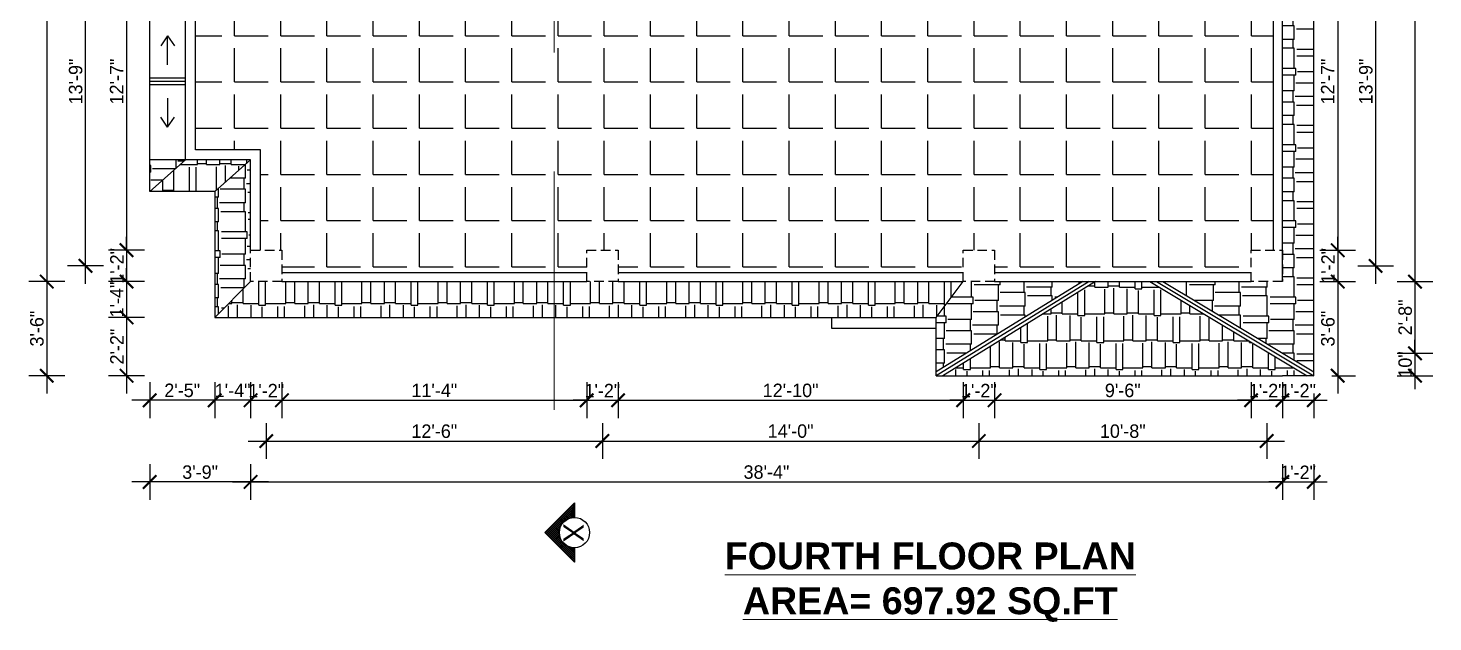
# Model space of a CAD drawing. Header units: inches. Extents: x 1397 to 20304, y -27267 to -746.
# Drawn here: x 9911 to 10538, y -21773 to -21508 of the extents above; entities that cross this region are included whole.
import ezdxf

# ---------------------------------------------------------------- set-up
doc = ezdxf.new("R2010")
doc.units = ezdxf.units.IN
doc.header["$LTSCALE"] = 17
doc.header["$MEASUREMENT"] = 0
doc.linetypes.add('21_FP_00$0$HIDDEN', pattern=[0.375, 0.25, -0.125])
doc.linetypes.add('PHANTOM2', pattern=[1.25, 0.625, -0.125, 0.125, -0.125, 0.125, -0.125])
for name, color, linetype, lineweight in [('25 BOT BAR', 12, 'Continuous', 25), ('aa_section_line', 2, 'PHANTOM2', 13), ('DOOR & WIN', 1, 'Continuous', 25), ('OUTLINE', 1, 'Continuous', 25), ('TEXT', 231, 'Continuous', 20)]:
    doc.layers.add(name, color=color, linetype=linetype, lineweight=lineweight)
doc.layers.add('A-Sect-Iden', color=111, linetype='Continuous')
doc.styles.add('ARCHITECTURE', font='stylu.ttf')
doc.styles.add('HEADING', font='swissel.ttf')
doc.dimstyles.new('8 SCALE', dxfattribs={"dimscale": 0, "dimtxt": 6, "dimasz": 6, "dimexe": 8, "dimexo": 8, "dimgap": 1.25, "dimtad": 1, "dimdec": 0, "dimzin": 3, "dimdsep": 46, "dimlunit": 4, "dimtxsty": 'ARCHITECTURE', "dimblk": 'ARCHTICK', "dimcen": 8, "dimdle": 8, "dimclrd": 5, "dimclre": 5, "dimclrt": 7, "dimadec": 0, "dimazin": 0, "dimtfac": 0.75, "dimtdec": 0, "dimtix": 1, "dimtmove": 2, "dimatfit": 3, "dimldrblk": 'ARCHTICK', "dimfxl": 8, "dimfxlon": 1, "dimtolj": 1, "dimtzin": 0, "dimlwd": -1, "dimlwe": -1, "dimarcsym": 0})
pattern_1 = [(0, (0, -2767.398), (25.5, 12), [6, -5, 7, -3, 9, -4]), (0, (6, -2766.898), (25.5, 12), [5, -19, 4, -6]), (0, (18, -2768.148), (25.5, 12), [3, -31]), (90, (0, -2767.398), (-8.5, 12), [11.5, -36.5]), (90, (6, -2767.398), (-8.5, 12), [11.25, -36.75]), (90, (11, -2767.398), (-8.5, 12), [10.5, -37.5]), (90, (18, -2768.148), (-8.5, 12), [11.5, -36.5]), (90, (21, -2768.148), (-8.5, 12), [11.5, -36.5]), (90, (30, -2767.398), (-8.5, 12), [11, -37])]

# ---------------------------------------------------------------- blocks, each defined once
blk = doc.blocks.new('_ArchTick')
at = {"color": 0, "linetype": 'ByBlock', "const_width": 0.15}
blk.add_lwpolyline([(-0.5, -0.5), (0.5, 0.5)], dxfattribs=at)
blk = doc.blocks.new('*D3582')
at = {"layer": '25 BOT BAR', "color": 5, "transparency": 16777216}
for p, q in [((9954.97, -21449.04), (9954.97, -21615.56)), ((9962.97, -21457.04), (9946.97, -21457.04)), ((9962.97, -21607.56), (9946.97, -21607.56))]:
    blk.add_line(p, q, dxfattribs=at)
at = {"layer": 'Defpoints', "color": 0, "transparency": 16777216}
for p in [(10010.29, -21457.04), (9954.97, -21607.56), (10010.29, -21607.56)]:
    blk.add_point(p, dxfattribs=at)
at = {"layer": '25 BOT BAR', "color": 5, "transparency": 16777216, "xscale": 6, "yscale": 6, "zscale": 6}
for p, rotation in [((9954.97, -21457.04), 90), ((9954.97, -21607.56), 270)]:
    blk.add_blockref('_ArchTick', p, dxfattribs=dict(at, rotation=rotation))
at = {"layer": '25 BOT BAR', "color": 7, "transparency": 16777216, "insert": (9950.51, -21532.3), "char_height": 6, "attachment_point": 5, "rotation": 90, "style": 'ARCHITECTURE'}
blk.add_mtext('\\A1;12\'-7"', dxfattribs=at)
blk = doc.blocks.new('*D3583')
at = {"layer": '25 BOT BAR', "color": 5, "transparency": 16777216}
for p, q in [((9954.97, -21607.56), (9954.97, -21601.56)), ((9962.97, -21607.56), (9946.97, -21607.56)), ((9954.97, -21607.56), (9954.97, -21621.56)), ((9962.97, -21621.56), (9946.97, -21621.56)), ((9954.97, -21621.56), (9954.97, -21627.56))]:
    blk.add_line(p, q, dxfattribs=at)
at = {"layer": 'Defpoints', "color": 0, "transparency": 16777216}
for p in [(10010.29, -21607.56), (9954.97, -21621.56), (10010.29, -21621.56)]:
    blk.add_point(p, dxfattribs=at)
at = {"layer": '25 BOT BAR', "color": 5, "transparency": 16777216, "xscale": 6, "yscale": 6, "zscale": 6}
for p, rotation in [((9954.97, -21607.56), 270), ((9954.97, -21621.56), 90)]:
    blk.add_blockref('_ArchTick', p, dxfattribs=dict(at, rotation=rotation))
at = {"layer": '25 BOT BAR', "color": 7, "transparency": 16777216, "insert": (9950.66, -21614.56), "char_height": 6, "attachment_point": 5, "rotation": 90, "style": 'ARCHITECTURE'}
blk.add_mtext('\\A1;1\'-2"', dxfattribs=at)
blk = doc.blocks.new('*D3584')
at = {"layer": '25 BOT BAR', "color": 5, "transparency": 16777216}
for p, q in [((9936.63, -21622.56), (9936.63, -21442.04)), ((9944.63, -21450.04), (9928.63, -21450.04)), ((9944.63, -21614.56), (9928.63, -21614.56))]:
    blk.add_line(p, q, dxfattribs=at)
at = {"layer": 'Defpoints', "color": 0, "transparency": 16777216}
for p in [(9936.63, -21450.04), (10017.29, -21450.04), (10017.29, -21614.56)]:
    blk.add_point(p, dxfattribs=at)
at = {"layer": '25 BOT BAR', "color": 5, "transparency": 16777216, "xscale": 6, "yscale": 6, "zscale": 6}
for p, rotation in [((9936.63, -21450.04), 90), ((9936.63, -21614.56), 270)]:
    blk.add_blockref('_ArchTick', p, dxfattribs=dict(at, rotation=rotation))
at = {"layer": '25 BOT BAR', "color": 7, "transparency": 16777216, "insert": (9932.27, -21532.3), "char_height": 6, "attachment_point": 5, "rotation": 90, "style": 'ARCHITECTURE'}
blk.add_mtext('\\A1;13\'-9"', dxfattribs=at)
blk = doc.blocks.new('*D3587')
at = {"layer": '25 BOT BAR', "color": 5, "transparency": 16777216}
for p, q in [((9919.35, -21153.56), (9919.35, -21629.56)), ((9927.35, -21161.56), (9911.35, -21161.56)), ((9927.35, -21621.56), (9911.35, -21621.56))]:
    blk.add_line(p, q, dxfattribs=at)
at = {"layer": 'Defpoints', "color": 0, "transparency": 16777216}
for p in [(10010.29, -21161.56), (9919.35, -21621.56), (10010.29, -21621.56)]:
    blk.add_point(p, dxfattribs=at)
at = {"layer": '25 BOT BAR', "color": 5, "transparency": 16777216, "xscale": 6, "yscale": 6, "zscale": 6}
for p, rotation in [((9919.35, -21161.56), 90), ((9919.35, -21621.56), 270)]:
    blk.add_blockref('_ArchTick', p, dxfattribs=dict(at, rotation=rotation))
at = {"layer": '25 BOT BAR', "color": 7, "transparency": 16777216, "insert": (9914.97, -21391.56), "char_height": 6, "attachment_point": 5, "rotation": 90, "style": 'ARCHITECTURE'}
blk.add_mtext('\\A1;38\'-4"', dxfattribs=at)
blk = doc.blocks.new('*D3588')
at = {"layer": '25 BOT BAR', "color": 5, "transparency": 16777216}
for p, q in [((10010.29, -21666.51), (10010.29, -21682.51)), ((10024.29, -21666.51), (10024.29, -21682.51)), ((10010.29, -21674.51), (10004.29, -21674.51)), ((10010.29, -21674.51), (10024.29, -21674.51)), ((10024.29, -21674.51), (10030.29, -21674.51))]:
    blk.add_line(p, q, dxfattribs=at)
at = {"layer": 'Defpoints', "color": 0, "transparency": 16777216}
for p in [(10010.29, -21621.56), (10024.29, -21621.56), (10024.29, -21674.51)]:
    blk.add_point(p, dxfattribs=at)
at = {"layer": '25 BOT BAR', "color": 5, "transparency": 16777216, "xscale": 6, "yscale": 6, "zscale": 6}
blk.add_blockref('_ArchTick', (10010.29, -21674.51), dxfattribs=at)
at = {"layer": '25 BOT BAR', "color": 5, "transparency": 16777216, "xscale": 6, "yscale": 6, "zscale": 6, "rotation": 180}
blk.add_blockref('_ArchTick', (10024.29, -21674.51), dxfattribs=at)
at = {"layer": '25 BOT BAR', "color": 7, "transparency": 16777216, "insert": (10017.29, -21670.2), "char_height": 6, "attachment_point": 5, "style": 'ARCHITECTURE'}
blk.add_mtext('\\A1;1\'-2"', dxfattribs=at)
blk = doc.blocks.new('*D3589')
at = {"layer": '25 BOT BAR', "color": 5, "transparency": 16777216}
for p, q in [((10024.29, -21666.51), (10024.29, -21682.51)), ((10160.29, -21666.51), (10160.29, -21682.51)), ((10016.29, -21674.51), (10168.29, -21674.51))]:
    blk.add_line(p, q, dxfattribs=at)
at = {"layer": 'Defpoints', "color": 0, "transparency": 16777216}
for p in [(10024.29, -21621.56), (10160.29, -21621.56), (10160.29, -21674.51)]:
    blk.add_point(p, dxfattribs=at)
at = {"layer": '25 BOT BAR', "color": 5, "transparency": 16777216, "xscale": 6, "yscale": 6, "zscale": 6, "rotation": 180}
blk.add_blockref('_ArchTick', (10024.29, -21674.51), dxfattribs=at)
at = {"layer": '25 BOT BAR', "color": 5, "transparency": 16777216, "xscale": 6, "yscale": 6, "zscale": 6}
blk.add_blockref('_ArchTick', (10160.29, -21674.51), dxfattribs=at)
at = {"layer": '25 BOT BAR', "color": 7, "transparency": 16777216, "insert": (10092.29, -21670.13), "char_height": 6, "attachment_point": 5, "style": 'ARCHITECTURE'}
blk.add_mtext('\\A1;11\'-4"', dxfattribs=at)
blk = doc.blocks.new('*D3590')
at = {"layer": '25 BOT BAR', "color": 5, "transparency": 16777216}
for p, q in [((10160.29, -21666.51), (10160.29, -21682.51)), ((10174.29, -21666.51), (10174.29, -21682.51)), ((10160.29, -21674.51), (10154.29, -21674.51)), ((10160.29, -21674.51), (10174.29, -21674.51)), ((10174.29, -21674.51), (10180.29, -21674.51))]:
    blk.add_line(p, q, dxfattribs=at)
at = {"layer": 'Defpoints', "color": 0, "transparency": 16777216}
for p in [(10160.29, -21621.56), (10174.29, -21621.56), (10174.29, -21674.51)]:
    blk.add_point(p, dxfattribs=at)
at = {"layer": '25 BOT BAR', "color": 5, "transparency": 16777216, "xscale": 6, "yscale": 6, "zscale": 6}
blk.add_blockref('_ArchTick', (10160.29, -21674.51), dxfattribs=at)
at = {"layer": '25 BOT BAR', "color": 5, "transparency": 16777216, "xscale": 6, "yscale": 6, "zscale": 6, "rotation": 180}
blk.add_blockref('_ArchTick', (10174.29, -21674.51), dxfattribs=at)
at = {"layer": '25 BOT BAR', "color": 7, "transparency": 16777216, "insert": (10167.29, -21670.2), "char_height": 6, "attachment_point": 5, "style": 'ARCHITECTURE'}
blk.add_mtext('\\A1;1\'-2"', dxfattribs=at)
blk = doc.blocks.new('*D3591')
at = {"layer": '25 BOT BAR', "color": 5, "transparency": 16777216}
for p, q in [((10174.29, -21666.51), (10174.29, -21682.51)), ((10328.29, -21666.51), (10328.29, -21682.51)), ((10166.29, -21674.51), (10336.29, -21674.51))]:
    blk.add_line(p, q, dxfattribs=at)
at = {"layer": 'Defpoints', "color": 0, "transparency": 16777216}
for p in [(10174.29, -21621.56), (10328.29, -21621.56), (10328.29, -21674.51)]:
    blk.add_point(p, dxfattribs=at)
at = {"layer": '25 BOT BAR', "color": 5, "transparency": 16777216, "xscale": 6, "yscale": 6, "zscale": 6, "rotation": 180}
blk.add_blockref('_ArchTick', (10174.29, -21674.51), dxfattribs=at)
at = {"layer": '25 BOT BAR', "color": 5, "transparency": 16777216, "xscale": 6, "yscale": 6, "zscale": 6}
blk.add_blockref('_ArchTick', (10328.29, -21674.51), dxfattribs=at)
at = {"layer": '25 BOT BAR', "color": 7, "transparency": 16777216, "insert": (10251.29, -21670.15), "char_height": 6, "attachment_point": 5, "style": 'ARCHITECTURE'}
blk.add_mtext('\\A1;12\'-10"', dxfattribs=at)
blk = doc.blocks.new('*D3592')
at = {"layer": '25 BOT BAR', "color": 5, "transparency": 16777216}
for p, q in [((10328.29, -21666.51), (10328.29, -21682.51)), ((10342.29, -21666.51), (10342.29, -21682.51)), ((10328.29, -21674.51), (10322.29, -21674.51)), ((10328.29, -21674.51), (10342.29, -21674.51)), ((10342.29, -21674.51), (10348.29, -21674.51))]:
    blk.add_line(p, q, dxfattribs=at)
at = {"layer": 'Defpoints', "color": 0, "transparency": 16777216}
for p in [(10328.29, -21621.56), (10342.29, -21621.56), (10342.29, -21674.51)]:
    blk.add_point(p, dxfattribs=at)
at = {"layer": '25 BOT BAR', "color": 5, "transparency": 16777216, "xscale": 6, "yscale": 6, "zscale": 6}
blk.add_blockref('_ArchTick', (10328.29, -21674.51), dxfattribs=at)
at = {"layer": '25 BOT BAR', "color": 5, "transparency": 16777216, "xscale": 6, "yscale": 6, "zscale": 6, "rotation": 180}
blk.add_blockref('_ArchTick', (10342.29, -21674.51), dxfattribs=at)
at = {"layer": '25 BOT BAR', "color": 7, "transparency": 16777216, "insert": (10335.29, -21670.2), "char_height": 6, "attachment_point": 5, "style": 'ARCHITECTURE'}
blk.add_mtext('\\A1;1\'-2"', dxfattribs=at)
blk = doc.blocks.new('*D3593')
at = {"layer": '25 BOT BAR', "color": 5, "transparency": 16777216}
for p, q in [((10342.29, -21666.51), (10342.29, -21682.51)), ((10456.75, -21666.51), (10456.75, -21682.51)), ((10334.29, -21674.51), (10464.75, -21674.51))]:
    blk.add_line(p, q, dxfattribs=at)
at = {"layer": 'Defpoints', "color": 0, "transparency": 16777216}
for p in [(10342.29, -21621.56), (10456.75, -21621.56), (10456.75, -21674.51)]:
    blk.add_point(p, dxfattribs=at)
at = {"layer": '25 BOT BAR', "color": 5, "transparency": 16777216, "xscale": 6, "yscale": 6, "zscale": 6, "rotation": 180}
blk.add_blockref('_ArchTick', (10342.29, -21674.51), dxfattribs=at)
at = {"layer": '25 BOT BAR', "color": 5, "transparency": 16777216, "xscale": 6, "yscale": 6, "zscale": 6}
blk.add_blockref('_ArchTick', (10456.75, -21674.51), dxfattribs=at)
at = {"layer": '25 BOT BAR', "color": 7, "transparency": 16777216, "insert": (10399.52, -21670.15), "char_height": 6, "attachment_point": 5, "style": 'ARCHITECTURE'}
blk.add_mtext('\\A1;9\'-6"', dxfattribs=at)
blk = doc.blocks.new('*D3594')
at = {"layer": '25 BOT BAR', "color": 5, "transparency": 16777216}
for p, q in [((10456.75, -21666.51), (10456.75, -21682.51)), ((10470.75, -21666.51), (10470.75, -21682.51)), ((10456.75, -21674.51), (10450.75, -21674.51)), ((10456.75, -21674.51), (10470.75, -21674.51)), ((10470.75, -21674.51), (10476.75, -21674.51))]:
    blk.add_line(p, q, dxfattribs=at)
at = {"layer": 'Defpoints', "color": 0, "transparency": 16777216}
for p in [(10456.75, -21621.56), (10470.75, -21621.56), (10470.75, -21674.51)]:
    blk.add_point(p, dxfattribs=at)
at = {"layer": '25 BOT BAR', "color": 5, "transparency": 16777216, "xscale": 6, "yscale": 6, "zscale": 6}
blk.add_blockref('_ArchTick', (10456.75, -21674.51), dxfattribs=at)
at = {"layer": '25 BOT BAR', "color": 5, "transparency": 16777216, "xscale": 6, "yscale": 6, "zscale": 6, "rotation": 180}
blk.add_blockref('_ArchTick', (10470.75, -21674.51), dxfattribs=at)
at = {"layer": '25 BOT BAR', "color": 7, "transparency": 16777216, "insert": (10463.75, -21670.2), "char_height": 6, "attachment_point": 5, "style": 'ARCHITECTURE'}
blk.add_mtext('\\A1;1\'-2"', dxfattribs=at)
blk = doc.blocks.new('*D3595')
at = {"layer": '25 BOT BAR', "color": 5, "transparency": 16777216}
for p, q in [((10017.29, -21684.71), (10017.29, -21700.71)), ((10167.29, -21684.71), (10167.29, -21700.71)), ((10009.29, -21692.71), (10175.29, -21692.71))]:
    blk.add_line(p, q, dxfattribs=at)
at = {"layer": 'Defpoints', "color": 0, "transparency": 16777216}
for p in [(10017.29, -21614.56), (10167.29, -21614.56), (10167.29, -21692.71)]:
    blk.add_point(p, dxfattribs=at)
at = {"layer": '25 BOT BAR', "color": 5, "transparency": 16777216, "xscale": 6, "yscale": 6, "zscale": 6, "rotation": 180}
blk.add_blockref('_ArchTick', (10017.29, -21692.71), dxfattribs=at)
at = {"layer": '25 BOT BAR', "color": 5, "transparency": 16777216, "xscale": 6, "yscale": 6, "zscale": 6}
blk.add_blockref('_ArchTick', (10167.29, -21692.71), dxfattribs=at)
at = {"layer": '25 BOT BAR', "color": 7, "transparency": 16777216, "insert": (10092.29, -21688.35), "char_height": 6, "attachment_point": 5, "style": 'ARCHITECTURE'}
blk.add_mtext('\\A1;12\'-6"', dxfattribs=at)
blk = doc.blocks.new('*D3596')
at = {"layer": '25 BOT BAR', "color": 5, "transparency": 16777216}
for p, q in [((10167.29, -21684.71), (10167.29, -21700.71)), ((10335.29, -21684.71), (10335.29, -21700.71)), ((10159.29, -21692.71), (10343.29, -21692.71))]:
    blk.add_line(p, q, dxfattribs=at)
at = {"layer": 'Defpoints', "color": 0, "transparency": 16777216}
for p in [(10167.29, -21614.56), (10335.29, -21614.56), (10335.29, -21692.71)]:
    blk.add_point(p, dxfattribs=at)
at = {"layer": '25 BOT BAR', "color": 5, "transparency": 16777216, "xscale": 6, "yscale": 6, "zscale": 6, "rotation": 180}
blk.add_blockref('_ArchTick', (10167.29, -21692.71), dxfattribs=at)
at = {"layer": '25 BOT BAR', "color": 5, "transparency": 16777216, "xscale": 6, "yscale": 6, "zscale": 6}
blk.add_blockref('_ArchTick', (10335.29, -21692.71), dxfattribs=at)
at = {"layer": '25 BOT BAR', "color": 7, "transparency": 16777216, "insert": (10251.29, -21688.3), "char_height": 6, "attachment_point": 5, "style": 'ARCHITECTURE'}
blk.add_mtext('\\A1;14\'-0"', dxfattribs=at)
blk = doc.blocks.new('*D3597')
at = {"layer": '25 BOT BAR', "color": 5, "transparency": 16777216}
for p, q in [((10335.29, -21684.71), (10335.29, -21700.71)), ((10463.75, -21684.71), (10463.75, -21700.71)), ((10327.29, -21692.71), (10471.75, -21692.71))]:
    blk.add_line(p, q, dxfattribs=at)
at = {"layer": 'Defpoints', "color": 0, "transparency": 16777216}
for p in [(10335.29, -21614.56), (10463.75, -21614.56), (10463.75, -21692.71)]:
    blk.add_point(p, dxfattribs=at)
at = {"layer": '25 BOT BAR', "color": 5, "transparency": 16777216, "xscale": 6, "yscale": 6, "zscale": 6, "rotation": 180}
blk.add_blockref('_ArchTick', (10335.29, -21692.71), dxfattribs=at)
at = {"layer": '25 BOT BAR', "color": 5, "transparency": 16777216, "xscale": 6, "yscale": 6, "zscale": 6}
blk.add_blockref('_ArchTick', (10463.75, -21692.71), dxfattribs=at)
at = {"layer": '25 BOT BAR', "color": 7, "transparency": 16777216, "insert": (10399.52, -21688.33), "char_height": 6, "attachment_point": 5, "style": 'ARCHITECTURE'}
blk.add_mtext('\\A1;10\'-8"', dxfattribs=at)
blk = doc.blocks.new('*D3598')
at = {"layer": '25 BOT BAR', "color": 5, "transparency": 16777216}
for p, q in [((10010.29, -21702.97), (10010.29, -21718.97)), ((10470.75, -21702.97), (10470.75, -21718.97)), ((10002.29, -21710.97), (10478.75, -21710.97))]:
    blk.add_line(p, q, dxfattribs=at)
at = {"layer": 'Defpoints', "color": 0, "transparency": 16777216}
for p in [(10010.29, -21621.56), (10470.75, -21621.56), (10470.75, -21710.97)]:
    blk.add_point(p, dxfattribs=at)
at = {"layer": '25 BOT BAR', "color": 5, "transparency": 16777216, "xscale": 6, "yscale": 6, "zscale": 6, "rotation": 180}
blk.add_blockref('_ArchTick', (10010.29, -21710.97), dxfattribs=at)
at = {"layer": '25 BOT BAR', "color": 5, "transparency": 16777216, "xscale": 6, "yscale": 6, "zscale": 6}
blk.add_blockref('_ArchTick', (10470.75, -21710.97), dxfattribs=at)
at = {"layer": '25 BOT BAR', "color": 7, "transparency": 16777216, "insert": (10240.52, -21706.59), "char_height": 6, "attachment_point": 5, "style": 'ARCHITECTURE'}
blk.add_mtext('\\A1;38\'-4"', dxfattribs=at)
blk = doc.blocks.new('*D3564')
at = {"layer": '25 BOT BAR', "color": 5, "transparency": 16777216}
for p, q in [((10495.43, -21449.04), (10495.43, -21615.56)), ((10487.43, -21457.04), (10503.43, -21457.04)), ((10487.43, -21607.56), (10503.43, -21607.56))]:
    blk.add_line(p, q, dxfattribs=at)
at = {"layer": 'Defpoints', "color": 0, "transparency": 16777216}
for p in [(10470.75, -21457.04), (10470.75, -21607.56), (10495.43, -21607.56)]:
    blk.add_point(p, dxfattribs=at)
at = {"layer": '25 BOT BAR', "color": 5, "transparency": 16777216, "xscale": 6, "yscale": 6, "zscale": 6}
for p, rotation in [((10495.43, -21457.04), 90), ((10495.43, -21607.56), 270)]:
    blk.add_blockref('_ArchTick', p, dxfattribs=dict(at, rotation=rotation))
at = {"layer": '25 BOT BAR', "color": 7, "transparency": 16777216, "insert": (10490.97, -21532.3), "char_height": 6, "attachment_point": 5, "rotation": 90, "style": 'ARCHITECTURE'}
blk.add_mtext('\\A1;12\'-7"', dxfattribs=at)
blk = doc.blocks.new('*D3565')
at = {"layer": '25 BOT BAR', "color": 5, "transparency": 16777216}
for p, q in [((10495.43, -21607.56), (10495.43, -21601.56)), ((10487.43, -21607.56), (10503.43, -21607.56)), ((10495.43, -21607.56), (10495.43, -21621.56)), ((10487.43, -21621.56), (10503.43, -21621.56)), ((10495.43, -21621.56), (10495.43, -21627.56))]:
    blk.add_line(p, q, dxfattribs=at)
at = {"layer": 'Defpoints', "color": 0, "transparency": 16777216}
for p in [(10470.75, -21607.56), (10470.75, -21621.56), (10495.43, -21621.56)]:
    blk.add_point(p, dxfattribs=at)
at = {"layer": '25 BOT BAR', "color": 5, "transparency": 16777216, "xscale": 6, "yscale": 6, "zscale": 6}
for p, rotation in [((10495.43, -21607.56), 270), ((10495.43, -21621.56), 90)]:
    blk.add_blockref('_ArchTick', p, dxfattribs=dict(at, rotation=rotation))
at = {"layer": '25 BOT BAR', "color": 7, "transparency": 16777216, "insert": (10491.12, -21614.56), "char_height": 6, "attachment_point": 5, "rotation": 90, "style": 'ARCHITECTURE'}
blk.add_mtext('\\A1;1\'-2"', dxfattribs=at)
blk = doc.blocks.new('*D3566')
at = {"layer": '25 BOT BAR', "color": 5, "transparency": 16777216}
for p, q in [((10495.43, -21613.56), (10495.43, -21671.56)), ((10487.43, -21621.56), (10503.43, -21621.56)), ((10492.75, -21663.56), (10503.43, -21663.56))]:
    blk.add_line(p, q, dxfattribs=at)
at = {"layer": 'Defpoints', "color": 0, "transparency": 16777216}
for p in [(10470.75, -21621.56), (10484.75, -21663.56), (10495.43, -21663.56)]:
    blk.add_point(p, dxfattribs=at)
at = {"layer": '25 BOT BAR', "color": 5, "transparency": 16777216, "xscale": 6, "yscale": 6, "zscale": 6}
for p, rotation in [((10495.43, -21621.56), 90), ((10495.43, -21663.56), 270)]:
    blk.add_blockref('_ArchTick', p, dxfattribs=dict(at, rotation=rotation))
at = {"layer": '25 BOT BAR', "color": 7, "transparency": 16777216, "insert": (10491.07, -21642.56), "char_height": 6, "attachment_point": 5, "rotation": 90, "style": 'ARCHITECTURE'}
blk.add_mtext('\\A1;3\'-6"', dxfattribs=at)
blk = doc.blocks.new('*D3569')
at = {"layer": '25 BOT BAR', "color": 5, "transparency": 16777216}
for p, q in [((10512.35, -21442.04), (10512.35, -21622.56)), ((10504.35, -21450.04), (10520.35, -21450.04)), ((10504.35, -21614.56), (10520.35, -21614.56))]:
    blk.add_line(p, q, dxfattribs=at)
at = {"layer": 'Defpoints', "color": 0, "transparency": 16777216}
for p in [(10463.75, -21450.04), (10463.75, -21614.56), (10512.35, -21614.56)]:
    blk.add_point(p, dxfattribs=at)
at = {"layer": '25 BOT BAR', "color": 5, "transparency": 16777216, "xscale": 6, "yscale": 6, "zscale": 6}
for p, rotation in [((10512.35, -21450.04), 90), ((10512.35, -21614.56), 270)]:
    blk.add_blockref('_ArchTick', p, dxfattribs=dict(at, rotation=rotation))
at = {"layer": '25 BOT BAR', "color": 7, "transparency": 16777216, "insert": (10508, -21532.3), "char_height": 6, "attachment_point": 5, "rotation": 90, "style": 'ARCHITECTURE'}
blk.add_mtext('\\A1;13\'-9"', dxfattribs=at)
blk = doc.blocks.new('*D3570')
at = {"layer": '25 BOT BAR', "color": 5, "transparency": 16777216}
for p, q in [((10529.91, -21153.56), (10529.91, -21629.56)), ((10521.91, -21161.56), (10537.91, -21161.56)), ((10521.91, -21621.56), (10537.91, -21621.56))]:
    blk.add_line(p, q, dxfattribs=at)
at = {"layer": 'Defpoints', "color": 0, "transparency": 16777216}
for p in [(10470.75, -21161.56), (10470.75, -21621.56), (10529.91, -21621.56)]:
    blk.add_point(p, dxfattribs=at)
at = {"layer": '25 BOT BAR', "color": 5, "transparency": 16777216, "xscale": 6, "yscale": 6, "zscale": 6}
for p, rotation in [((10529.91, -21161.56), 90), ((10529.91, -21621.56), 270)]:
    blk.add_blockref('_ArchTick', p, dxfattribs=dict(at, rotation=rotation))
at = {"layer": '25 BOT BAR', "color": 7, "transparency": 16777216, "insert": (10525.53, -21391.56), "char_height": 6, "attachment_point": 5, "rotation": 90, "style": 'ARCHITECTURE'}
blk.add_mtext('\\A1;38\'-4"', dxfattribs=at)
blk = doc.blocks.new('*D3571')
at = {"layer": '25 BOT BAR', "color": 5, "transparency": 16777216}
for p, q in [((10529.91, -21613.56), (10529.91, -21661.56)), ((10521.91, -21621.56), (10537.91, -21621.56)), ((10521.91, -21653.56), (10537.91, -21653.56))]:
    blk.add_line(p, q, dxfattribs=at)
at = {"layer": 'Defpoints', "color": 0, "transparency": 16777216}
for p in [(10470.75, -21621.56), (10470.75, -21653.56), (10529.91, -21653.56)]:
    blk.add_point(p, dxfattribs=at)
at = {"layer": '25 BOT BAR', "color": 5, "transparency": 16777216, "xscale": 6, "yscale": 6, "zscale": 6}
for p, rotation in [((10529.91, -21621.56), 90), ((10529.91, -21653.56), 270)]:
    blk.add_blockref('_ArchTick', p, dxfattribs=dict(at, rotation=rotation))
at = {"layer": '25 BOT BAR', "color": 7, "transparency": 16777216, "insert": (10525.56, -21637.56), "char_height": 6, "attachment_point": 5, "rotation": 90, "style": 'ARCHITECTURE'}
blk.add_mtext('\\A1;2\'-8"', dxfattribs=at)
blk = doc.blocks.new('*D3551')
at = {"layer": '25 BOT BAR', "color": 5, "transparency": 16777216}
for p, q in [((10529.91, -21653.56), (10529.91, -21647.56)), ((10521.91, -21653.56), (10537.91, -21653.56)), ((10529.91, -21653.56), (10529.91, -21663.56)), ((10521.91, -21663.56), (10537.91, -21663.56)), ((10529.91, -21663.56), (10529.91, -21669.56))]:
    blk.add_line(p, q, dxfattribs=at)
at = {"layer": 'Defpoints', "color": 0, "transparency": 16777216}
for p in [(10470.75, -21653.56), (10470.75, -21663.56), (10529.91, -21663.56)]:
    blk.add_point(p, dxfattribs=at)
at = {"layer": '25 BOT BAR', "color": 5, "transparency": 16777216, "xscale": 6, "yscale": 6, "zscale": 6}
for p, rotation in [((10529.91, -21653.56), 270), ((10529.91, -21663.56), 90)]:
    blk.add_blockref('_ArchTick', p, dxfattribs=dict(at, rotation=rotation))
at = {"layer": '25 BOT BAR', "color": 7, "transparency": 16777216, "insert": (10525.55, -21658.56), "char_height": 6, "attachment_point": 5, "rotation": 90, "style": 'ARCHITECTURE'}
blk.add_mtext('\\A1;10"', dxfattribs=at)
blk = doc.blocks.new('*D3552')
at = {"layer": '25 BOT BAR', "color": 5, "transparency": 16777216}
for p, q in [((10470.75, -21666.51), (10470.75, -21682.51)), ((10470.75, -21674.51), (10464.75, -21674.51)), ((10470.75, -21674.51), (10484.75, -21674.51)), ((10484.75, -21671.56), (10484.75, -21682.51)), ((10484.75, -21674.51), (10490.75, -21674.51))]:
    blk.add_line(p, q, dxfattribs=at)
at = {"layer": 'Defpoints', "color": 0, "transparency": 16777216}
for p in [(10470.75, -21621.56), (10484.75, -21663.56), (10484.75, -21674.51)]:
    blk.add_point(p, dxfattribs=at)
at = {"layer": '25 BOT BAR', "color": 5, "transparency": 16777216, "xscale": 6, "yscale": 6, "zscale": 6}
blk.add_blockref('_ArchTick', (10470.75, -21674.51), dxfattribs=at)
at = {"layer": '25 BOT BAR', "color": 5, "transparency": 16777216, "xscale": 6, "yscale": 6, "zscale": 6, "rotation": 180}
blk.add_blockref('_ArchTick', (10484.75, -21674.51), dxfattribs=at)
at = {"layer": '25 BOT BAR', "color": 7, "transparency": 16777216, "insert": (10477.75, -21670.2), "char_height": 6, "attachment_point": 5, "style": 'ARCHITECTURE'}
blk.add_mtext('\\A1;1\'-2"', dxfattribs=at)
blk = doc.blocks.new('*D3553')
at = {"layer": '25 BOT BAR', "color": 5, "transparency": 16777216}
for p, q in [((10470.75, -21702.97), (10470.75, -21718.97)), ((10484.75, -21702.97), (10484.75, -21718.97)), ((10470.75, -21710.97), (10464.75, -21710.97)), ((10470.75, -21710.97), (10484.75, -21710.97)), ((10484.75, -21710.97), (10490.75, -21710.97))]:
    blk.add_line(p, q, dxfattribs=at)
at = {"layer": 'Defpoints', "color": 0, "transparency": 16777216}
for p in [(10470.75, -21621.56), (10484.75, -21663.56), (10484.75, -21710.97)]:
    blk.add_point(p, dxfattribs=at)
at = {"layer": '25 BOT BAR', "color": 5, "transparency": 16777216, "xscale": 6, "yscale": 6, "zscale": 6}
blk.add_blockref('_ArchTick', (10470.75, -21710.97), dxfattribs=at)
at = {"layer": '25 BOT BAR', "color": 5, "transparency": 16777216, "xscale": 6, "yscale": 6, "zscale": 6, "rotation": 180}
blk.add_blockref('_ArchTick', (10484.75, -21710.97), dxfattribs=at)
at = {"layer": '25 BOT BAR', "color": 7, "transparency": 16777216, "insert": (10477.75, -21706.66), "char_height": 6, "attachment_point": 5, "style": 'ARCHITECTURE'}
blk.add_mtext('\\A1;1\'-2"', dxfattribs=at)
blk = doc.blocks.new('*D3554')
at = {"layer": '25 BOT BAR', "color": 5, "transparency": 16777216}
for p, q in [((9954.97, -21621.56), (9954.97, -21615.56)), ((9962.97, -21621.56), (9946.97, -21621.56)), ((9954.97, -21621.56), (9954.97, -21637.56)), ((9962.97, -21637.56), (9946.97, -21637.56)), ((9954.97, -21637.56), (9954.97, -21643.56))]:
    blk.add_line(p, q, dxfattribs=at)
at = {"layer": 'Defpoints', "color": 0, "transparency": 16777216}
for p in [(10010.29, -21621.56), (9954.97, -21637.56), (9994.29, -21637.56)]:
    blk.add_point(p, dxfattribs=at)
at = {"layer": '25 BOT BAR', "color": 5, "transparency": 16777216, "xscale": 6, "yscale": 6, "zscale": 6}
for p, rotation in [((9954.97, -21621.56), 270), ((9954.97, -21637.56), 90)]:
    blk.add_blockref('_ArchTick', p, dxfattribs=dict(at, rotation=rotation))
at = {"layer": '25 BOT BAR', "color": 7, "transparency": 16777216, "insert": (9950.59, -21629.56), "char_height": 6, "attachment_point": 5, "rotation": 90, "style": 'ARCHITECTURE'}
blk.add_mtext('\\A1;1\'-4"', dxfattribs=at)
blk = doc.blocks.new('*D3555')
at = {"layer": '25 BOT BAR', "color": 5, "transparency": 16777216}
for p, q in [((9954.97, -21629.56), (9954.97, -21671.56)), ((9962.97, -21637.56), (9946.97, -21637.56)), ((9962.97, -21663.56), (9946.97, -21663.56))]:
    blk.add_line(p, q, dxfattribs=at)
at = {"layer": 'Defpoints', "color": 0, "transparency": 16777216}
for p in [(9994.29, -21637.56), (9954.97, -21663.56), (10316.29, -21663.56)]:
    blk.add_point(p, dxfattribs=at)
at = {"layer": '25 BOT BAR', "color": 5, "transparency": 16777216, "xscale": 6, "yscale": 6, "zscale": 6}
for p, rotation in [((9954.97, -21637.56), 90), ((9954.97, -21663.56), 270)]:
    blk.add_blockref('_ArchTick', p, dxfattribs=dict(at, rotation=rotation))
at = {"layer": '25 BOT BAR', "color": 7, "transparency": 16777216, "insert": (9950.66, -21650.56), "char_height": 6, "attachment_point": 5, "rotation": 90, "style": 'ARCHITECTURE'}
blk.add_mtext('\\A1;2\'-2"', dxfattribs=at)
blk = doc.blocks.new('*D3556')
at = {"layer": '25 BOT BAR', "color": 5, "transparency": 16777216}
for p, q in [((9919.35, -21613.56), (9919.35, -21671.56)), ((9927.35, -21621.56), (9911.35, -21621.56)), ((9927.35, -21663.56), (9911.35, -21663.56))]:
    blk.add_line(p, q, dxfattribs=at)
at = {"layer": 'Defpoints', "color": 0, "transparency": 16777216}
for p in [(10010.29, -21621.56), (9919.35, -21663.56), (10316.29, -21663.56)]:
    blk.add_point(p, dxfattribs=at)
at = {"layer": '25 BOT BAR', "color": 5, "transparency": 16777216, "xscale": 6, "yscale": 6, "zscale": 6}
for p, rotation in [((9919.35, -21621.56), 90), ((9919.35, -21663.56), 270)]:
    blk.add_blockref('_ArchTick', p, dxfattribs=dict(at, rotation=rotation))
at = {"layer": '25 BOT BAR', "color": 7, "transparency": 16777216, "insert": (9914.99, -21642.56), "char_height": 6, "attachment_point": 5, "rotation": 90, "style": 'ARCHITECTURE'}
blk.add_mtext('\\A1;3\'-6"', dxfattribs=at)
blk = doc.blocks.new('*D3561')
at = {"layer": '25 BOT BAR', "color": 5, "transparency": 16777216}
for p, q in [((9994.29, -21666.51), (9994.29, -21682.51)), ((10010.29, -21666.51), (10010.29, -21682.51)), ((9994.29, -21674.51), (9988.29, -21674.51)), ((10010.29, -21674.51), (9994.29, -21674.51)), ((10010.29, -21674.51), (10016.29, -21674.51))]:
    blk.add_line(p, q, dxfattribs=at)
at = {"layer": 'Defpoints', "color": 0, "transparency": 16777216}
for p in [(10010.29, -21621.56), (9994.29, -21637.56), (9994.29, -21674.51)]:
    blk.add_point(p, dxfattribs=at)
at = {"layer": '25 BOT BAR', "color": 5, "transparency": 16777216, "xscale": 6, "yscale": 6, "zscale": 6}
blk.add_blockref('_ArchTick', (9994.29, -21674.51), dxfattribs=at)
at = {"layer": '25 BOT BAR', "color": 5, "transparency": 16777216, "xscale": 6, "yscale": 6, "zscale": 6, "rotation": 180}
blk.add_blockref('_ArchTick', (10010.29, -21674.51), dxfattribs=at)
at = {"layer": '25 BOT BAR', "color": 7, "transparency": 16777216, "insert": (10002.29, -21670.13), "char_height": 6, "attachment_point": 5, "style": 'ARCHITECTURE'}
blk.add_mtext('\\A1;1\'-4"', dxfattribs=at)
blk = doc.blocks.new('*D3562')
at = {"layer": '25 BOT BAR', "color": 5, "transparency": 16777216}
for p, q in [((9965.29, -21666.51), (9965.29, -21682.51)), ((9994.29, -21666.51), (9994.29, -21682.51)), ((10002.29, -21674.51), (9957.29, -21674.51))]:
    blk.add_line(p, q, dxfattribs=at)
at = {"layer": 'Defpoints', "color": 0, "transparency": 16777216}
for p in [(9965.29, -21465.56), (9994.29, -21637.56), (9965.29, -21674.51)]:
    blk.add_point(p, dxfattribs=at)
at = {"layer": '25 BOT BAR', "color": 5, "transparency": 16777216, "xscale": 6, "yscale": 6, "zscale": 6, "rotation": 180}
blk.add_blockref('_ArchTick', (9965.29, -21674.51), dxfattribs=at)
at = {"layer": '25 BOT BAR', "color": 5, "transparency": 16777216, "xscale": 6, "yscale": 6, "zscale": 6}
blk.add_blockref('_ArchTick', (9994.29, -21674.51), dxfattribs=at)
at = {"layer": '25 BOT BAR', "color": 7, "transparency": 16777216, "insert": (9979.79, -21670.13), "char_height": 6, "attachment_point": 5, "style": 'ARCHITECTURE'}
blk.add_mtext('\\A1;2\'-5"', dxfattribs=at)
blk = doc.blocks.new('*D3563')
at = {"layer": '25 BOT BAR', "color": 5, "transparency": 16777216}
for p, q in [((9965.29, -21702.97), (9965.29, -21718.97)), ((10010.29, -21702.97), (10010.29, -21718.97)), ((10018.29, -21710.97), (9957.29, -21710.97))]:
    blk.add_line(p, q, dxfattribs=at)
at = {"layer": 'Defpoints', "color": 0, "transparency": 16777216}
for p in [(9965.29, -21465.56), (10010.29, -21621.56), (9965.29, -21710.97)]:
    blk.add_point(p, dxfattribs=at)
at = {"layer": '25 BOT BAR', "color": 5, "transparency": 16777216, "xscale": 6, "yscale": 6, "zscale": 6, "rotation": 180}
blk.add_blockref('_ArchTick', (9965.29, -21710.97), dxfattribs=at)
at = {"layer": '25 BOT BAR', "color": 5, "transparency": 16777216, "xscale": 6, "yscale": 6, "zscale": 6}
blk.add_blockref('_ArchTick', (10010.29, -21710.97), dxfattribs=at)
at = {"layer": '25 BOT BAR', "color": 7, "transparency": 16777216, "insert": (9987.79, -21706.61), "char_height": 6, "attachment_point": 5, "style": 'ARCHITECTURE'}
blk.add_mtext('\\A1;3\'-9"', dxfattribs=at)

msp = doc.modelspace()

# ---------------------------------------------------------------- hatches: boundary and pattern name
at = {"layer": 'A-Sect-Iden', "ltscale": 0.5}
h = msp.add_hatch(dxfattribs=at)
h.set_pattern_fill('ANSI37', color=2, scale=5, style=0)
h.set_pattern_definition([(45, (-15694.22874, -27915.0657), (-0.441941738, 0.441941738), []), (135, (-15694.22874, -27915.0657), (-0.441941738, -0.441941738), [])])
h.paths.add_polyline_path([(10154.85, -21740.3), (10154.85, -21746.79), (10141.6, -21733.55), (10154.85, -21720.31), (10154.85, -21726.8, 1)])
at = {"layer": 'OUTLINE'}
h = msp.add_hatch(dxfattribs=at)
h.set_pattern_fill('AR-RSHKE', color=8, angle=90)
h.paths.add_polyline_path([(10456.75, -21621.56), (10417.44, -21621.56), (10484.75, -21661.81), (10484.75, -21161.56), (10470.75, -21161.56), (10470.75, -21175.56), (10470.75, -21314.56), (10470.75, -21328.56), (10470.75, -21621.56)])
h = msp.add_hatch(dxfattribs=at)
h.set_pattern_fill('ANGLE', color=8, scale=75)
h.set_pattern_definition([(0, (0, 0), (0, 20.625), [15, -5.625]), (90, (0, 0), (-20.625, 1e-15), [15, -5.625])])
h.paths.add_polyline_path([(10330.79, -21364.56), (10330.79, -21362.96), (10330.79, -21328.56), (10328.29, -21328.56), (10328.29, -21326.06), (10210.29, -21326.06), (10208.69, -21326.06), (10174.29, -21326.06), (10174.29, -21328.56), (10160.29, -21328.56), (10160.29, -21326.06), (10158.69, -21326.06), (10145.85, -21326.06), (10145.85, -21617.56), (10160.29, -21617.56), (10160.29, -21607.56), (10174.29, -21607.56), (10174.29, -21617.56), (10328.29, -21617.56), (10328.29, -21607.56), (10342.29, -21607.56), (10342.29, -21617.56), (10456.75, -21617.56), (10456.75, -21607.56), (10466.75, -21607.56), (10466.75, -21505.04), (10442.25, -21505.04), (10440.92, -21505.04), (10412.25, -21505.04), (10408.29, -21505.04), (10406.95, -21505.04), (10378.29, -21505.04), (10330.79, -21505.04), (10330.79, -21457.04), (10328.29, -21457.04), (10328.29, -21443.04), (10330.79, -21443.04)])
h.paths.add_polyline_path([(10174.29, -21443.04), (10174.29, -21457.04), (10160.29, -21457.04), (10160.29, -21443.04)], flags=16)
h.paths.add_polyline_path([(10145.85, -21326.06), (10124.29, -21326.06), (10024.29, -21326.06), (10024.29, -21328.56), (10014.29, -21328.56), (10014.29, -21443.04), (10024.29, -21443.04), (10024.29, -21457.04), (10014.79, -21457.04), (10014.79, -21501.8), (9985.79, -21501.8), (9985.79, -21562.8), (10014.79, -21562.8), (10014.79, -21607.56), (10024.29, -21607.56), (10024.29, -21617.56), (10145.85, -21617.56)])
h.paths.add_polyline_path([(10183.16, -21472.74), (10240.77, -21472.74), (10240.77, -21462.43), (10183.16, -21462.43)], flags=24)
h = msp.add_hatch(dxfattribs=at)
h.set_pattern_fill('AR-RSHKE', color=8, angle=90)
h.set_pattern_definition([(90, (-846.922, -893.318), (-12, 25.5), [6, -5, 7, -3, 9, -4]), (90, (-847.422, -887.318), (-12, 25.5), [5, -19, 4, -6]), (90, (-846.172, -875.318), (-12, 25.5), [3, -31]), (180, (-846.922, -893.3185), (-12, -8.5), [11.5, -36.5]), (180, (-846.922, -887.3185), (-12, -8.5), [11.25, -36.75]), (180, (-846.922, -882.3185), (-12, -8.5), [10.5, -37.5]), (180, (-846.172, -875.3185), (-12, -8.5), [11.5, -36.5]), (180, (-846.172, -872.3185), (-12, -8.5), [11.5, -36.5]), (180, (-846.922, -863.3185), (-12, -8.5), [11, -37])])
h.paths.add_polyline_path([(9981.29, -21567.3), (9965.29, -21567.3), (9965.29, -21581.3)])
h = msp.add_hatch(dxfattribs=at)
h.set_pattern_fill('AR-RSHKE', color=8)
h.set_pattern_definition([(0, (-846.922, -893.318), (25.5, 12), [6, -5, 7, -3, 9, -4]), (0, (-840.922, -892.818), (25.5, 12), [5, -19, 4, -6]), (0, (-828.922, -894.068), (25.5, 12), [3, -31]), (90, (-846.922, -893.3185), (-8.5, 12), [11.5, -36.5]), (90, (-840.922, -893.3185), (-8.5, 12), [11.25, -36.75]), (90, (-835.922, -893.3185), (-8.5, 12), [10.5, -37.5]), (90, (-828.922, -894.0685), (-8.5, 12), [11.5, -36.5]), (90, (-825.922, -894.0685), (-8.5, 12), [11.5, -36.5]), (90, (-816.922, -893.3185), (-8.5, 12), [11, -37])])
h.paths.add_polyline_path([(10010.29, -21567.3), (9981.29, -21567.3), (9965.29, -21581.3), (9994.29, -21581.3)])
h = msp.add_hatch(dxfattribs=at)
h.set_pattern_fill('AR-RSHKE', color=8, angle=90)
h.set_pattern_definition([(90, (0, -2767.398), (-12, 25.5), [6, -5, 7, -3, 9, -4]), (90, (-0.5, -2761.398), (-12, 25.5), [5, -19, 4, -6]), (90, (0.75, -2749.398), (-12, 25.5), [3, -31]), (180, (0, -2767.398), (-12, -8.5), [11.5, -36.5]), (180, (0, -2761.398), (-12, -8.5), [11.25, -36.75]), (180, (0, -2756.398), (-12, -8.5), [10.5, -37.5]), (180, (0.75, -2749.398), (-12, -8.5), [11.5, -36.5]), (180, (0.75, -2746.398), (-12, -8.5), [11.5, -36.5]), (180, (0, -2737.398), (-12, -8.5), [11, -37])])
h.paths.add_polyline_path([(10010.29, -21567.3), (9994.29, -21581.3), (9994.29, -21637.56), (10010.29, -21621.56), (10010.29, -21607.56)])
h = msp.add_hatch(dxfattribs=at)
h.set_pattern_fill('AR-RSHKE', color=8)
h.set_pattern_definition(pattern_1)
h.paths.add_polyline_path([(10145.85, -21621.56), (10024.29, -21621.56), (10010.29, -21621.56), (9994.29, -21637.56), (10145.85, -21637.56)])
h = msp.add_hatch(dxfattribs=at)
h.set_pattern_fill('AR-RSHKE', color=8)
h.set_pattern_definition(pattern_1)
h.paths.add_polyline_path([(10328.29, -21621.56), (10174.29, -21621.56), (10160.29, -21621.56), (10145.85, -21621.56), (10145.85, -21637.56), (10316.29, -21637.56)])
h = msp.add_hatch(dxfattribs=at)
h.set_pattern_fill('AR-RSHKE', color=8, angle=90)
h.paths.add_polyline_path([(10381.66, -21621.56), (10342.29, -21621.56), (10328.29, -21621.56), (10316.29, -21637.56), (10316.29, -21661.8)])
h = msp.add_hatch(dxfattribs=at)
h.set_pattern_fill('AR-RSHKE', color=8)
h.paths.add_polyline_path([(10411.6, -21621.56), (10387.38, -21621.56), (10319.15, -21663.56), (10470.75, -21663.56), (10481.83, -21663.56)])

# ---------------------------------------------------------------- linework, layer by layer
at = {"layer": '25 BOT BAR'}
for p, q in [((9965.29, -21581.3), (9965.29, -21483.3)), ((9981.29, -21567.3), (9981.29, -21497.3)), ((9985.79, -21562.8), (9985.79, -21501.8)), ((9981.29, -21530.8), (9965.29, -21530.8)), ((9981.29, -21532.3), (9965.29, -21532.3)), ((9981.29, -21533.8), (9965.29, -21533.8)), ((10014.79, -21562.8), (9985.79, -21562.8)), ((10014.79, -21607.56), (10014.79, -21562.8)), ((10010.29, -21567.3), (9965.29, -21567.3)), ((9965.29, -21581.3), (9981.29, -21567.3)), ((9994.29, -21581.3), (10010.29, -21567.3)), ((10010.29, -21607.56), (10010.29, -21567.3)), ((9994.29, -21581.3), (9965.29, -21581.3)), ((9994.29, -21581.3), (9994.29, -21637.56)), ((10024.29, -21617.56), (10160.29, -21617.56)), ((10342.29, -21617.56), (10456.75, -21617.56)), ((9994.29, -21637.56), (10010.29, -21621.56)), ((10024.29, -21621.56), (10160.29, -21621.56)), ((10316.29, -21637.56), (10328.29, -21621.56)), ((10381.66, -21621.56), (10316.29, -21661.8)), ((10384.52, -21621.56), (10316.29, -21663.56)), ((10387.38, -21621.56), (10319.15, -21663.56)), ((10342.29, -21621.56), (10456.75, -21621.56)), ((10384.52, -21621.56), (10414.52, -21621.56)), ((10411.6, -21621.56), (10481.83, -21663.56)), ((10414.52, -21621.56), (10484.75, -21663.56)), ((10417.44, -21621.56), (10484.75, -21661.81)), ((10470.75, -21621.56), (10470.75, -21621.56)), ((10269.75, -21642.56), (10269.75, -21637.56)), ((10316.29, -21663.56), (10316.29, -21637.56)), ((10316.29, -21642.56), (10269.75, -21642.56)), ((10484.75, -21663.56), (10470.75, -21663.56))]:
    msp.add_line(p, q, dxfattribs=at)
at = {"layer": '25 BOT BAR', "linetype": '21_FP_00$0$HIDDEN'}
for points in [[(10010.29, -21607.56), (10024.29, -21607.56), (10024.29, -21621.56), (10010.29, -21621.56)], [(10160.29, -21607.56), (10174.29, -21607.56), (10174.29, -21621.56), (10160.29, -21621.56)], [(10328.29, -21607.56), (10342.29, -21607.56), (10342.29, -21621.56), (10328.29, -21621.56)], [(10456.75, -21607.56), (10470.75, -21607.56), (10470.75, -21621.56), (10456.75, -21621.56)]]:
    msp.add_lwpolyline(points, close=True, dxfattribs=at)
at = {"layer": 'A-Sect-Iden', "ltscale": 0.5}
msp.add_lwpolyline([(10154.85, -21740.3), (10154.85, -21746.79), (10141.6, -21733.55), (10154.85, -21720.31), (10154.85, -21726.8)], dxfattribs=at)
msp.add_circle((10154.85, -21733.55), 6.75, dxfattribs=at)
at = {"layer": 'aa_section_line', "linetype": '21_FP_00$0$HIDDEN', "ltscale": 25}
msp.add_line((10145.86, -21094.37), (10145.85, -21720.71), dxfattribs=at)
at = {"layer": 'DOOR & WIN'}
for p, q in [((10484.75, -21663.56), (10484.75, -21161.56)), ((10470.75, -21621.56), (10470.75, -21328.56)), ((10466.75, -21607.56), (10466.75, -21505.04)), ((10174.29, -21617.56), (10328.29, -21617.56)), ((10174.29, -21621.56), (10328.29, -21621.56)), ((9994.29, -21637.56), (10316.29, -21637.56)), ((10316.29, -21663.56), (10470.75, -21663.56))]:
    msp.add_line(p, q, dxfattribs=at)
at = {"layer": 'OUTLINE'}
for p, q in [((9973.29, -21511.88), (9970.29, -21516.38)), ((9973.29, -21524.88), (9973.29, -21511.88)), ((9973.29, -21511.88), (9976.29, -21516.38)), ((9973.29, -21539.72), (9973.29, -21552.72)), ((9973.29, -21552.72), (9970.29, -21548.22)), ((9973.29, -21552.72), (9976.29, -21548.22))]:
    msp.add_line(p, q, dxfattribs=at)

# ---------------------------------------------------------------- texts
at = {"layer": 'A-Sect-Iden', "ltscale": 0.5, "insert": (10154.39, -21733.69), "char_height": 9, "width": 12.25, "attachment_point": 5, "rotation": 269.85507, "style": 'HEADING'}
msp.add_mtext('X', dxfattribs=at)
at = {"layer": 'TEXT', "insert": (10313.62, -21737.97), "char_height": 12, "width": 396.2985, "attachment_point": 2}
msp.add_mtext('{\\fArial|b1|i0|c0|p34;\\LFOURTH FLOOR PLAN \\PAREA= 697.92 SQ.FT}', dxfattribs=at)

# ---------------------------------------------------------------- dimensions: what is measured, and where the dimension line sits
at = {"layer": '25 BOT BAR'}
for base, p1, p2, picture, middle in [((9919.35, -21621.56), (10010.29, -21161.56), (10010.29, -21621.56), '*D3587', (9914.97, -21391.56)), ((10529.91, -21621.56), (10470.75, -21161.56), (10470.75, -21621.56), '*D3570', (10525.53, -21391.56)), ((9936.63, -21450.04), (10017.29, -21614.56), (10017.29, -21450.04), '*D3584', (9932.27, -21532.3)), ((10512.35, -21614.56), (10463.75, -21450.04), (10463.75, -21614.56), '*D3569', (10508, -21532.3)), ((9954.97, -21607.56), (10010.29, -21457.04), (10010.29, -21607.56), '*D3582', (9950.51, -21532.3)), ((10495.43, -21607.56), (10470.75, -21457.04), (10470.75, -21607.56), '*D3564', (10490.97, -21532.3)), ((9954.97, -21621.56), (10010.29, -21607.56), (10010.29, -21621.56), '*D3583', (9950.66, -21614.56)), ((10495.43, -21621.56), (10470.75, -21607.56), (10470.75, -21621.56), '*D3565', (10491.12, -21614.56)), ((9919.35, -21663.56), (10010.29, -21621.56), (10316.29, -21663.56), '*D3556', (9914.99, -21642.56)), ((10495.43, -21663.56), (10470.75, -21621.56), (10484.75, -21663.56), '*D3566', (10491.07, -21642.56)), ((10529.91, -21653.56), (10470.75, -21621.56), (10470.75, -21653.56), '*D3571', (10525.56, -21637.56)), ((9954.97, -21637.56), (10010.29, -21621.56), (9994.29, -21637.56), '*D3554', (9950.59, -21629.56)), ((9954.97, -21663.56), (9994.29, -21637.56), (10316.29, -21663.56), '*D3555', (9950.66, -21650.56)), ((10529.91, -21663.56), (10470.75, -21653.56), (10470.75, -21663.56), '*D3551', (10525.55, -21658.56))]:
    dim = msp.add_linear_dim(base=base, p1=p1, p2=p2, angle=90, dimstyle='8 SCALE', override={"dimscale": 1}, dxfattribs=at)
    dim.commit()
    dim.dimension.update_dxf_attribs({"geometry": picture, "text_midpoint": middle})
for base, p1, p2, picture, middle in [((9965.29, -21674.51), (9994.29, -21637.56), (9965.29, -21465.56), '*D3562', (9979.79, -21670.13)), ((9965.29, -21710.97), (10010.29, -21621.56), (9965.29, -21465.56), '*D3563', (9987.79, -21706.61)), ((10167.29, -21692.71), (10017.29, -21614.56), (10167.29, -21614.56), '*D3595', (10092.29, -21688.35)), ((10335.29, -21692.71), (10167.29, -21614.56), (10335.29, -21614.56), '*D3596', (10251.29, -21688.3)), ((10463.75, -21692.71), (10335.29, -21614.56), (10463.75, -21614.56), '*D3597', (10399.52, -21688.33)), ((9994.29, -21674.51), (10010.29, -21621.56), (9994.29, -21637.56), '*D3561', (10002.29, -21670.13)), ((10470.75, -21710.97), (10010.29, -21621.56), (10470.75, -21621.56), '*D3598', (10240.52, -21706.59)), ((10024.29, -21674.51), (10010.29, -21621.56), (10024.29, -21621.56), '*D3588', (10017.29, -21670.2)), ((10160.29, -21674.51), (10024.29, -21621.56), (10160.29, -21621.56), '*D3589', (10092.29, -21670.13)), ((10174.29, -21674.51), (10160.29, -21621.56), (10174.29, -21621.56), '*D3590', (10167.29, -21670.2)), ((10328.29, -21674.51), (10174.29, -21621.56), (10328.29, -21621.56), '*D3591', (10251.29, -21670.15)), ((10342.29, -21674.51), (10328.29, -21621.56), (10342.29, -21621.56), '*D3592', (10335.29, -21670.2)), ((10456.75, -21674.51), (10342.29, -21621.56), (10456.75, -21621.56), '*D3593', (10399.52, -21670.15)), ((10470.75, -21674.51), (10456.75, -21621.56), (10470.75, -21621.56), '*D3594', (10463.75, -21670.2)), ((10484.75, -21674.51), (10470.75, -21621.56), (10484.75, -21663.56), '*D3552', (10477.75, -21670.2)), ((10484.75, -21710.97), (10470.75, -21621.56), (10484.75, -21663.56), '*D3553', (10477.75, -21706.66))]:
    dim = msp.add_linear_dim(base=base, p1=p1, p2=p2, dimstyle='8 SCALE', override={"dimscale": 1}, dxfattribs=at)
    dim.commit()
    dim.dimension.update_dxf_attribs({"geometry": picture, "text_midpoint": middle})

doc.saveas('drawing.dxf')
